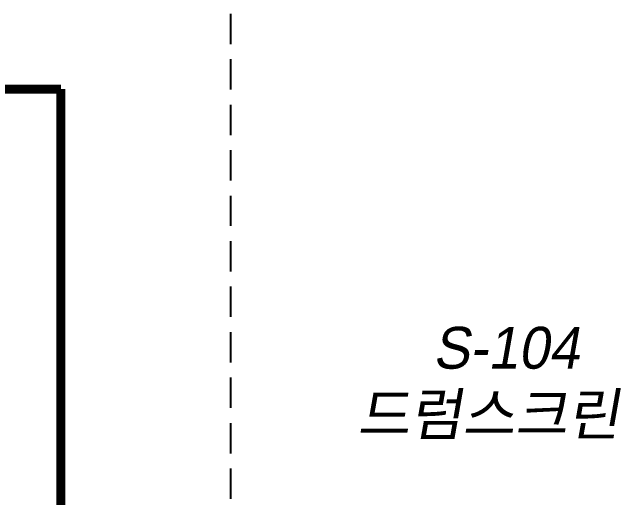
# Model space of a CAD drawing. Extents: x -446 to 204872, y -474580 to 19085.
# Drawn here: x 8332 to 9460, y 12074 to 12975 of the extents above; entities that cross this region are included whole.
import ezdxf
from ezdxf.enums import TextEntityAlignment as Align

# ---------------------------------------------------------------- set-up
doc = ezdxf.new("R2010")
doc.units = 0
doc.header["$LTSCALE"] = 750
doc.header["$MEASUREMENT"] = 0
doc.linetypes.add('HIDDEN', pattern=[0.375, 0.25, -0.125])
doc.layers.get('0').update_dxf_attribs({"linetype": 'CONTINUOUS'})
doc.styles.add('송현도면폼(2020)$0$기문-1', font='')
doc.styles.get('송현도면폼(2020)$0$기문-1').set_extended_font_data('Dotum')

msp = doc.modelspace()

# ---------------------------------------------------------------- linework, layer by layer
at = {"color": 1, "linetype": 'HIDDEN', "ltscale": 0.3}
msp.add_line((8736.9, 14406.6), (8736.9, 11753.4), dxfattribs=at)
at = {"color": 2, "ltscale": 5, "const_width": 16.5}
for points in [[(8422.3, 12832.4), (7011.8, 12832.4)], [(8422.3, 12832.4), (8422.3, 11855.3)]]:
    msp.add_lwpolyline(points, dxfattribs=at)

# ---------------------------------------------------------------- texts
at = {"color": 7, "style": '송현도면폼(2020)$0$기문-1', "oblique": 10}
msp.add_text('S-104', height=77.61, dxfattribs=at).set_placement((9111.8, 12313.8))
msp.add_text('드럼스크린', height=77.61, dxfattribs=at).set_placement((9215, 12229.4), align=Align.MIDDLE_CENTER)

doc.saveas('drawing.dxf')
